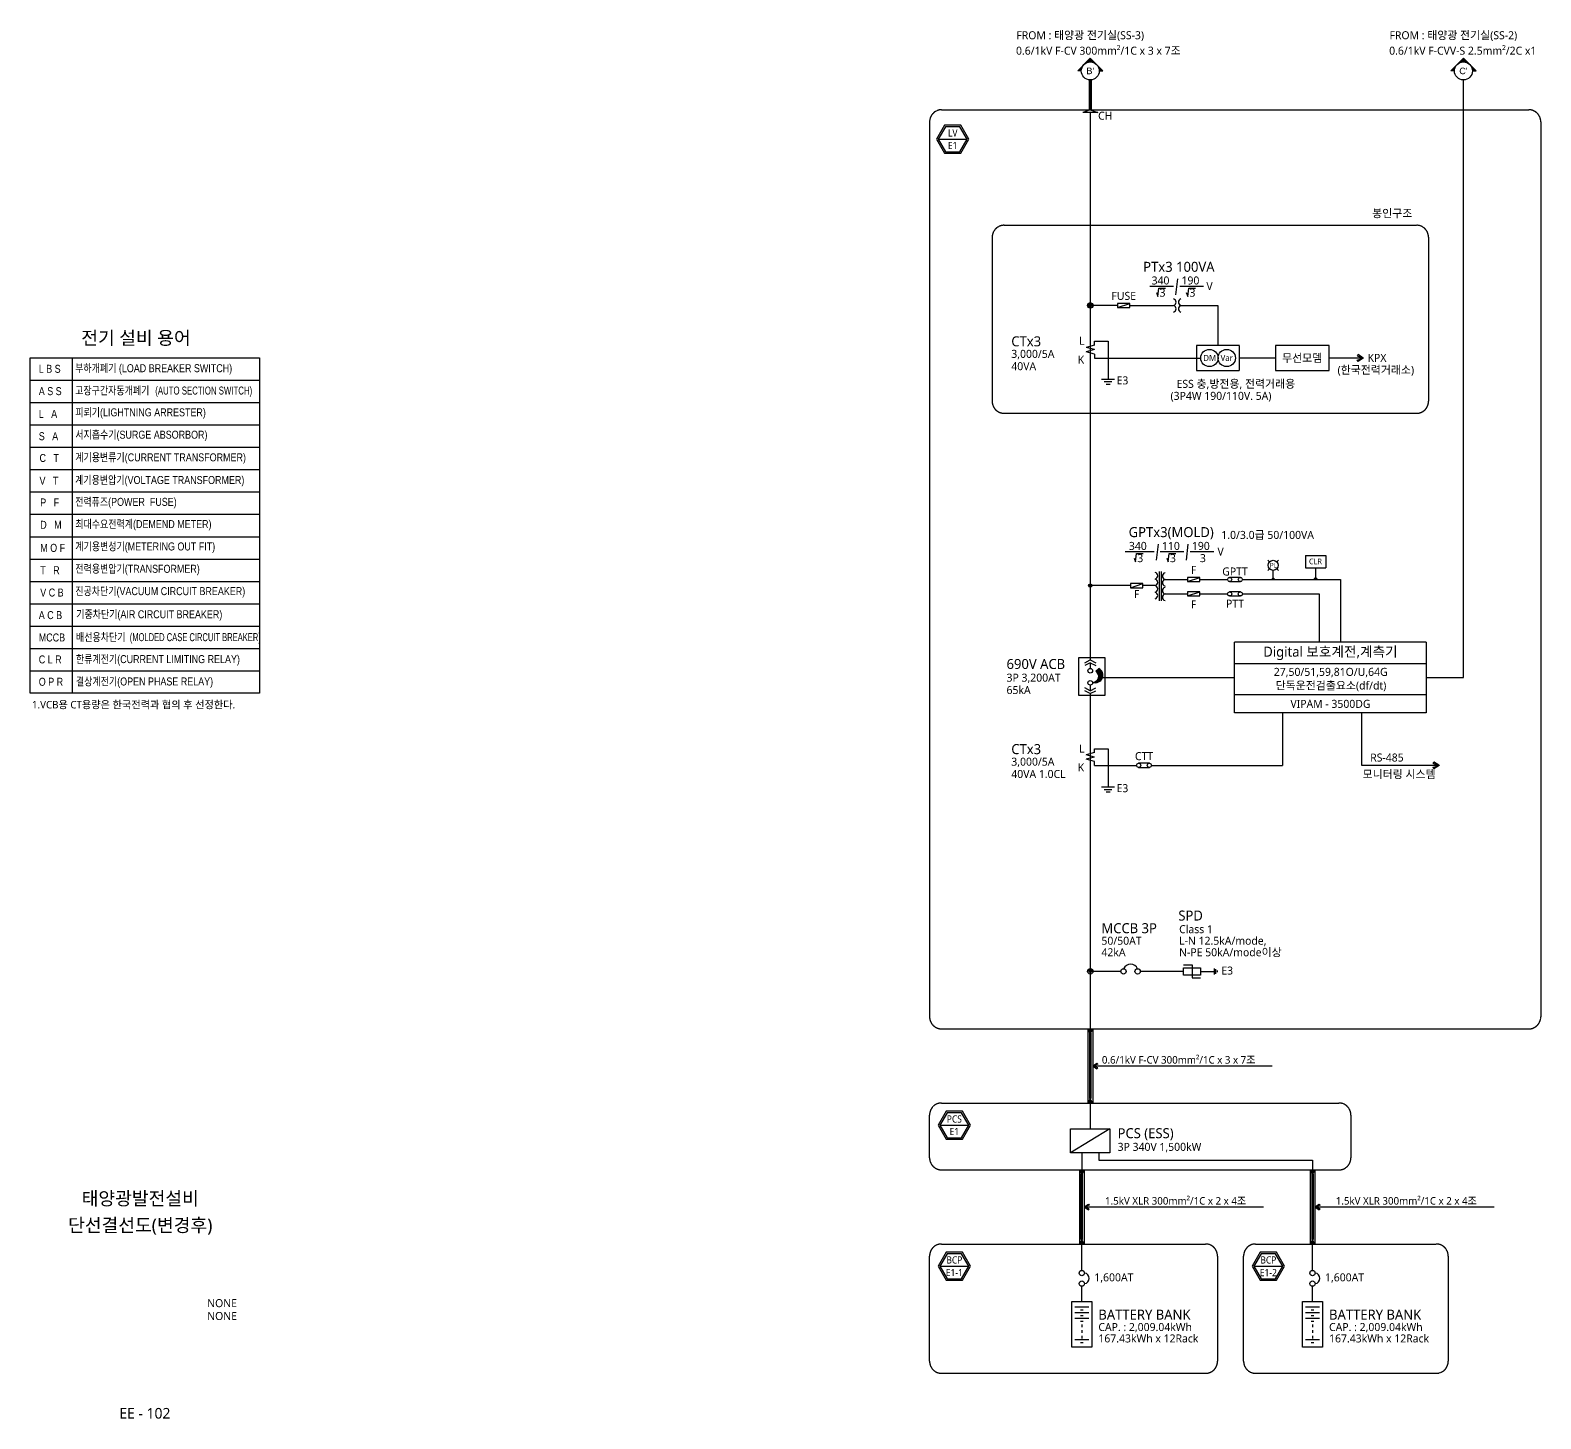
# Model space of a CAD drawing. Header units: millimetres. Extents: x 3366 to 510398, y 0 to 56757.
# Drawn here: x 250370 to 307003, y 3094 to 55143 of the extents above; entities that cross this region are included whole.
import ezdxf
from ezdxf.enums import TextEntityAlignment as Align

# ---------------------------------------------------------------- set-up
doc = ezdxf.new("R2010")
doc.units = ezdxf.units.MM
for name, pattern in [('C4', [19, 16, -1, 1, -1]), ('HIDDEN', [0.375, 0.25, -0.125]), ('LH2', [2.75, 2, -0.75])]:
    doc.linetypes.add(name, pattern=pattern)
for name, color, linetype in [('E-ELEC', 3, 'Continuous'), ('E-LINE', 4, 'Continuous'), ('E-TABL', 1, 'Continuous'), ('E-TEXT', 7, 'Continuous'), ('도면 TITLE', 4, 'Continuous')]:
    doc.layers.add(name, color=color, linetype=linetype)
doc.styles.add('aar', font='arial.ttf')
doc.styles.add('arial', font='arial.ttf')
doc.styles.add('MG', font='malgun.ttf')

msp = doc.modelspace()

# ---------------------------------------------------------------- hatches: boundary and pattern name
at = {"layer": 'E-ELEC'}
msp.add_hatch(color=256, dxfattribs=at).paths.add_polyline_path([(290428.4, 31223), (290323.4, 31118, -0.7207592), (290218.5, 30698.1, 0.9260311)])
at = {"layer": 'E-LINE'}
for points in [[(290113.5, 17552.1), (290022.6, 17709.6), (290204.4, 17709.6)], [(290113.5, 15088.2), (290022.6, 14930.7), (290204.4, 14930.7)], [(289795.7, 12267.3), (289704.8, 12424.8), (289886.7, 12424.8)], [(298444.8, 12267.3), (298353.9, 12424.8), (298535.7, 12424.8)], [(289795.7, 9803.4), (289704.8, 9645.9), (289886.7, 9645.9)], [(298444.8, 9803.4), (298353.9, 9645.9), (298535.7, 9645.9)]]:
    msp.add_hatch(color=256, dxfattribs=at).paths.add_polyline_path(points)

# ---------------------------------------------------------------- linework, layer by layer
at = {"layer": 'E-ELEC'}
for p, q in [((289640.4, 53616.8), (290113.5, 54096.7)), ((290586.6, 53616.8), (290113.5, 54096.7)), ((303630.2, 53616.8), (304103.3, 54096.7)), ((304576.3, 53616.8), (304103.3, 54096.7)), ((289776.5, 53616.8), (289640.4, 53616.8)), ((290450.5, 53616.8), (290586.6, 53616.8)), ((303766.2, 53616.8), (303630.2, 53616.8)), ((304440.3, 53616.8), (304576.3, 53616.8)), ((291138.4, 44900.3), (291138.4, 44748.3)), ((291594.4, 44900.3), (291138.4, 44900.3)), ((291138.4, 44748.3), (291594.4, 44748.3)), ((291594.4, 44748.3), (291594.4, 44900.3)), ((290533.8, 42068.6), (291025, 42068.6)), ((290632, 41972.3), (290926.7, 41972.3)), ((290705.7, 41876), (290853.1, 41876)), ((298182.7, 35457), (298182.7, 34995.6)), ((298182.7, 35457), (298937.9, 35457)), ((298937.9, 35457), (298937.9, 34995.6)), ((292692.9, 34849.6), (292692.9, 33748.2)), ((292766, 34849.6), (292766, 33748.2)), ((293759.1, 34631), (293759.1, 34479)), ((294215.1, 34631), (293759.1, 34631)), ((294215.1, 34479), (294215.1, 34631)), ((295738.7, 34631), (295338, 34631)), ((296971.5, 34555), (296971.5, 34896.8)), ((298182.7, 34995.6), (298937.9, 34995.6)), ((298560.3, 34995.6), (298560.3, 34555)), ((291624.8, 34399.5), (291624.8, 34247.5)), ((292080.8, 34399.5), (291624.8, 34399.5)), ((291624.8, 34247.5), (292080.8, 34247.5)), ((292080.8, 34247.5), (292080.8, 34399.5)), ((293759.1, 34479), (294215.1, 34479)), ((293759.1, 34087.6), (293759.1, 33935.6)), ((294215.1, 34087.6), (293759.1, 34087.6)), ((294215.1, 33935.6), (294215.1, 34087.6)), ((295338, 34479), (295738.7, 34479)), ((295738.7, 34087.6), (295338, 34087.6)), ((293759.1, 33935.6), (294215.1, 33935.6)), ((295338, 33935.6), (295738.7, 33935.6)), ((289903.6, 31432.9), (290113.5, 31537.9)), ((290113.5, 31432.9), (289903.6, 31328)), ((290113.5, 31537.9), (290323.4, 31432.9)), ((290113.5, 31432.9), (290113.5, 31223)), ((290113.5, 31432.9), (290323.4, 31328)), ((290323.4, 31118), (290428.4, 31223)), ((290113.5, 30593.2), (290113.5, 30383.2)), ((290113.5, 30383.2), (289903.6, 30488.2)), ((290113.5, 30278.3), (289903.6, 30383.2)), ((290113.5, 30383.2), (290323.4, 30488.2)), ((290113.5, 30278.3), (290323.4, 30383.2)), ((292327.2, 27663.5), (291926.5, 27663.5)), ((291926.5, 27511.5), (292327.2, 27511.5)), ((290533.8, 26783.5), (291025, 26783.5)), ((290632, 26687.2), (290926.7, 26687.2)), ((290705.7, 26590.8), (290853.1, 26590.8)), ((291259.5, 19863.5), (290113.5, 19863.5)), ((293607.8, 19863.5), (291989.2, 19863.5)), ((294247.9, 19863.5), (294764.2, 19863.5)), ((294764.2, 19748.4), (294764.2, 19978.7)), ((294821.8, 19777.2), (294821.8, 19949.9)), ((294879.4, 19834.7), (294879.4, 19892.3)), ((290851.8, 13956.8), (289375.2, 13065.5)), ((289422.1, 5780.6), (289422.1, 7488.7)), ((289422.1, 7488.7), (290169.4, 7488.7)), ((290169.4, 7488.7), (290169.4, 5780.6)), ((298071.1, 5780.6), (298071.1, 7488.7)), ((298071.1, 7488.7), (298818.4, 7488.7)), ((298818.4, 7488.7), (298818.4, 5780.6)), ((290062.6, 7275.2), (289528.8, 7275.2)), ((290062.6, 7061.7), (289528.8, 7061.7)), ((290062.6, 6848.2), (289528.8, 6848.2)), ((289849.1, 7168.5), (289742.4, 7168.5)), ((289849.1, 6954.9), (289742.4, 6954.9)), ((298711.7, 7275.2), (298177.9, 7275.2)), ((298711.7, 7061.7), (298177.9, 7061.7)), ((298711.7, 6848.2), (298177.9, 6848.2)), ((298498.2, 7168.5), (298391.4, 7168.5)), ((298498.2, 6954.9), (298391.4, 6954.9)), ((289849.1, 6741.4), (289742.4, 6741.4)), ((289795.7, 6634.7), (289795.7, 6527.9)), ((289795.7, 6421.2), (289795.7, 6314.4)), ((298498.2, 6741.4), (298391.4, 6741.4)), ((298444.8, 6634.7), (298444.8, 6527.9)), ((298444.8, 6421.2), (298444.8, 6314.4)), ((290169.4, 5780.6), (289422.1, 5780.6)), ((290062.6, 6047.5), (289528.8, 6047.5)), ((289849.1, 5940.7), (289742.4, 5940.7)), ((289795.7, 6207.6), (289795.7, 6100.9)), ((298818.4, 5780.6), (298071.1, 5780.6)), ((298711.7, 6047.5), (298177.9, 6047.5)), ((298498.2, 5940.7), (298391.4, 5940.7)), ((298444.8, 6207.6), (298444.8, 6100.9))]:
    msp.add_line(p, q, dxfattribs=at)
at = {"layer": 'E-ELEC', "linetype": 'Continuous'}
for p, q in [((290114.5, 52160.6), (289831.3, 52053.4)), ((290395.7, 52053.4), (289831.3, 52053.4)), ((291138.4, 44748.3), (291594.4, 44900.3)), ((296835.6, 35215.8), (296772.1, 35277.4)), ((297167.1, 35277.4), (297105.5, 35217.7)), ((293759.1, 34479), (294215.1, 34631)), ((296834.8, 34955.5), (296772.1, 34894.7)), ((297167.1, 34894.7), (297106.3, 34953.5)), ((291624.8, 34247.5), (292080.8, 34399.5)), ((293759.1, 33935.6), (294215.1, 34087.6))]:
    msp.add_line(p, q, dxfattribs=at)
at = {"layer": 'E-ELEC', "ltscale": 10}
for p, q in [((293607.8, 20107.3), (293927.8, 20107.3)), ((293927.8, 20107.3), (293927.8, 19619.7)), ((293927.8, 19619.7), (294247.9, 19619.7))]:
    msp.add_line(p, q, dxfattribs=at)
at = {"layer": 'E-ELEC', "linetype": 'Continuous'}
msp.add_lwpolyline([(290112.5, 52160.6), (290395.7, 52053.4)], dxfattribs=at)
for points in [[(290173.8, 44824.3, 120.6, 120.6, 1), (290053.2, 44824.3, 0, 0, 0)], [(290173.8, 19863.5, 120.6, 120.6, 1), (290053.2, 19863.5, 0, 0, 0)]]:
    msp.add_lwpolyline(points, format="xyseb", dxfattribs=at)
at = {"layer": 'E-ELEC'}
for points, const_width in [([(296938.1, 34555, -1), (297004.8, 34555, -1)], 66.7), ([(298600.3, 34555, 1), (298520.3, 34555)], 80), ([(290153.5, 34323.5, 1), (290073.5, 34323.5)], 80)]:
    msp.add_lwpolyline(points, format="xyb", dxfattribs=dict(at, const_width=const_width))
at = {"layer": 'E-ELEC', "ltscale": 10}
msp.add_lwpolyline([(293607.8, 20000.9), (294247.9, 20000.9), (294247.9, 19726.2), (293607.8, 19726.2)], close=True, dxfattribs=at)
at = {"layer": 'E-ELEC'}
msp.add_lwpolyline([(289375.2, 13956.8), (290851.8, 13956.8), (290851.8, 13065.5), (289375.2, 13065.5)], close=True, dxfattribs=at)
at = {"layer": 'E-ELEC', "linetype": 'Continuous'}
for centre, radius in [((290113.5, 53616.8), 337), ((304103.3, 53616.8), 337), ((296971.5, 35085.2), 188.5)]:
    msp.add_circle(centre, radius, dxfattribs=at)
at = {"layer": 'E-ELEC'}
for centre, radius in [((290113.5, 44824.3), 100.8), ((290113.5, 44824.3), 67.9), ((290113.5, 44824.3), 40.3), ((294579.3, 42856), 324.1), ((295227.5, 42856), 324.1), ((295338, 34555), 76), ((295738.7, 34555), 76), ((290113.5, 34323.5), 53.5), ((295338, 34011.6), 76), ((295738.7, 34011.6), 76), ((290113.5, 31135.5), 87.5), ((290113.5, 30680.7), 87.5), ((291926.5, 27587.5), 76), ((292327.2, 27587.5), 76), ((290113.5, 19863.5), 100.8), ((290113.5, 19863.5), 40.3), ((291359.7, 19863.5), 100.3), ((291889, 19863.5), 100.3), ((289795.7, 8555.8), 100.3), ((298444.8, 8555.8), 100.3), ((289795.7, 8159.7), 100.3), ((298444.8, 8159.7), 100.3)]:
    msp.add_circle(centre, radius, dxfattribs=at)
for centre, radius, start, end in [((293204.5, 44947.9), 127.4, 284.17223, 75.82777), ((293204.5, 44700.8), 127.4, 284.17223, 75.82777), ((293543.5, 44947.9), 127.4, 104.17223, 255.82777), ((293543.5, 44700.8), 127.4, 104.17223, 255.82777), ((292512.6, 34694.2), 127.4, 284.17223, 75.82777), ((292512.6, 34447.1), 127.4, 284.17223, 75.82777), ((292946.3, 34678.6), 127.4, 104.17223, 255.82777), ((292946.3, 34431.5), 127.4, 104.17223, 255.82777), ((292512.6, 34200), 127.4, 284.17223, 75.82777), ((292512.6, 33952.9), 127.4, 284.17223, 75.82777), ((292946.3, 34135.1), 127.4, 104.17223, 255.82777), ((292946.3, 33888), 127.4, 104.17223, 255.82777), ((290303.3, 30968.7), 283.5, 252.5973, 63.79989), ((290201, 30925.6), 228.1, 274.39871, 57.52881), ((291624.4, 19851.7), 287.4, 22.9493, 157.0507), ((289871.8, 8357.8), 199.5, 276.97298, 83.02702), ((298520.8, 8357.8), 199.5, 276.97298, 83.02702)]:
    msp.add_arc(centre, radius, start, end, dxfattribs=at)
for points in [[(289640.4, 53616.8), (289776.5, 53616.8), (289867.6, 53847.2)], [(289879.5, 53859.3), (290113.5, 53953.8), (290113.5, 54096.7)], [(290347.5, 53859.3), (290113.5, 53953.8), (290113.5, 54096.7)], [(290586.6, 53616.8), (290450.5, 53616.8), (290359.4, 53847.2)], [(303630.2, 53616.8), (303766.2, 53616.8), (303857.3, 53847.2)], [(303869.2, 53859.3), (304103.3, 53953.8), (304103.3, 54096.7)], [(304337.3, 53859.3), (304103.3, 53953.8), (304103.3, 54096.7)], [(304576.3, 53616.8), (304440.3, 53616.8), (304349.2, 53847.2)]]:
    msp.add_solid(points, dxfattribs=at)
at = {"layer": 'E-LINE'}
for p, q in [((291138.4, 44824.3), (290113.5, 44824.3)), ((291594.4, 44824.3), (293235.7, 44824.3)), ((293512.3, 44824.3), (294898.8, 44824.3)), ((290267.5, 43337.8), (289959.5, 43253.4)), ((290267.5, 43168.9), (289959.5, 43253.4)), ((290267.5, 43168.9), (289959.5, 43084.4)), ((290267.5, 42999.9), (289959.5, 43084.4)), ((290267.5, 43337.8), (290267.5, 43490.3)), ((290267.5, 43490.3), (290779.4, 43490.3)), ((290779.4, 43490.3), (290779.4, 42068.6)), ((290267.5, 42994), (290267.5, 42856)), ((290267.5, 42856), (294255.2, 42856)), ((292915.1, 34555), (293759.1, 34555)), ((294215.1, 34555), (295262, 34555)), ((295814.7, 34555), (299490.9, 34555)), ((299490.9, 34555), (299490.9, 32210.3)), ((291624.8, 34323.5), (290113.5, 34323.5)), ((292543.8, 34323.5), (292080.8, 34323.5)), ((292915.1, 34011.6), (293759.1, 34011.6)), ((294215.1, 34011.6), (295262, 34011.6)), ((295814.7, 34011.6), (298695.5, 34011.6)), ((298695.5, 34011.6), (298695.5, 32210.3)), ((290267.5, 28069.3), (289959.5, 27984.9)), ((290267.5, 27900.4), (289959.5, 27984.9)), ((290267.5, 27900.4), (289959.5, 27815.9)), ((290267.5, 27731.4), (289959.5, 27815.9)), ((290267.5, 28069.3), (290267.5, 28205.2)), ((290267.5, 28205.2), (290779.4, 28205.2)), ((290779.4, 28205.2), (290779.4, 26783.5)), ((290267.5, 27587.5), (290267.5, 27731.4)), ((290113.5, 14930.7), (290113.5, 13956.8)), ((289795.7, 13065.5), (289795.7, 12424.8)), ((289795.7, 7488.7), (289795.7, 8059.4)), ((298444.8, 7488.7), (298444.8, 8059.4))]:
    msp.add_line(p, q, dxfattribs=at)
at = {"layer": 'E-LINE', "linetype": 'Continuous'}
for p, q in [((297315.7, 29551), (297315.7, 27587.5)), ((290267.5, 27587.5), (291850.5, 27587.5)), ((292403.2, 27587.5), (297315.7, 27587.5))]:
    msp.add_line(p, q, dxfattribs=at)
at = {"layer": 'E-LINE', "const_width": 130}
msp.add_lwpolyline([(290113.5, 53279.7), (290113.5, 52160.2)], dxfattribs=at)
at = {"layer": 'E-LINE'}
for points in [[(290113.5, 52053.4), (290113.5, 31537.9)], [(290113.5, 30278.3), (290113.5, 17709.6)], [(290431.3, 13065.5), (290431.3, 12793.7), (298444.8, 12793.7), (298444.8, 12424.8)]]:
    msp.add_lwpolyline(points, dxfattribs=at)
at = {"layer": 'E-LINE', "ltscale": 2}
for points in [[(294898.8, 44824.3), (294898.8, 43328)], [(289795.7, 8656.1), (289795.7, 9645.9)], [(298444.8, 8656.1), (298444.8, 9645.9)]]:
    msp.add_lwpolyline(points, dxfattribs=at)
at = {"layer": 'E-LINE'}
for points in [[(290113.5, 17552.1), (290022.6, 17709.6), (290204.4, 17709.6)], [(290113.5, 15088.2), (290022.6, 14930.7), (290204.4, 14930.7)], [(289795.7, 12267.3), (289704.8, 12424.8), (289886.7, 12424.8)], [(298444.8, 12267.3), (298353.9, 12424.8), (298535.7, 12424.8)], [(289795.7, 9803.4), (289704.8, 9645.9), (289886.7, 9645.9)], [(298444.8, 9803.4), (298353.9, 9645.9), (298535.7, 9645.9)]]:
    msp.add_lwpolyline(points, close=True, dxfattribs=at)
at = {"layer": 'E-LINE', "ltscale": 0.9, "const_width": 100, "flags": 128}
msp.add_lwpolyline([(290113.5, 17552.1), (290113.5, 15088.2)], dxfattribs=at)
at = {"layer": 'E-LINE', "linetype": 'HIDDEN', "ltscale": 7, "const_width": 100, "flags": 128}
for points in [[(289795.7, 12267.3), (289795.7, 9803.4)], [(298444.8, 12267.3), (298444.8, 9803.4)]]:
    msp.add_lwpolyline(points, dxfattribs=at)
at = {"layer": 'E-LINE'}
msp.add_circle((290113.5, 34323.5), 63, dxfattribs=at)
at = {"layer": 'E-TABL', "linetype": 'C4'}
for p, q in [((284538.1, 52160.6), (306552.8, 52160.6)), ((284088.1, 51710.6), (284088.1, 18159.6)), ((307002.8, 51710.6), (307002.8, 18159.6)), ((286883.9, 47830.6), (302344.5, 47830.6)), ((286433.9, 47380.6), (286433.9, 41234.6)), ((302794.5, 47380.6), (302794.5, 41234.6)), ((286883.9, 40784.6), (302344.5, 40784.6)), ((284538.1, 17709.6), (306552.8, 17709.6)), ((284538.1, 14930.7), (299434.4, 14930.7)), ((284538.1, 12424.8), (299434.4, 12424.8)), ((284538.1, 9645.9), (294433.9, 9645.9)), ((296311.1, 9645.9), (303082.9, 9645.9)), ((294883.9, 9195.9), (294883.9, 5250)), ((303532.9, 9195.9), (303532.9, 5250)), ((284538.1, 4800), (294433.9, 4800)), ((296311.1, 4800), (303082.9, 4800))]:
    msp.add_line(p, q, dxfattribs=at)
at = {"layer": 'E-TABL', "linetype": 'Continuous'}
for p, q in [((284411.8, 51056), (285500.8, 51056)), ((284472.8, 14096.5), (285561.8, 14096.5))]:
    msp.add_line(p, q, dxfattribs=at)
at = {"layer": 'E-TABL'}
for p, q in [((251938.9, 42861.6), (251938.9, 30294.8)), ((300157.5, 42982.7), (300114.3, 42939.5)), ((300114.3, 42939.5), (300346.6, 42856)), ((300114.3, 42772.6), (300346.6, 42856)), ((300157.5, 42729.3), (300114.3, 42772.6)), ((300346.6, 42856), (300157.5, 42982.7)), ((300346.6, 42856), (300157.5, 42729.3)), ((250370.5, 42023.8), (258970.5, 42023.8)), ((250370.5, 41186), (258970.5, 41186)), ((250370.5, 40348.2), (258970.5, 40348.2)), ((250370.5, 39510.4), (258970.5, 39510.4)), ((250370.5, 38672.7), (258970.5, 38672.7)), ((250370.5, 37834.9), (258970.5, 37834.9)), ((250370.5, 36997.1), (258970.5, 36997.1)), ((250370.5, 36159.3), (258970.5, 36159.3)), ((250370.5, 35321.5), (258970.5, 35321.5)), ((250370.5, 34483.7), (258970.5, 34483.7)), ((250370.5, 33645.9), (258970.5, 33645.9)), ((250370.5, 32808.2), (258970.5, 32808.2)), ((250370.5, 31970.4), (258970.5, 31970.4)), ((302708.3, 32210.3), (302708.3, 29551)), ((250370.5, 31132.6), (258970.5, 31132.6)), ((302708.3, 30235.4), (295518.2, 30235.4)), ((290204.4, 16320.1), (296929, 16320.1)), ((289886.7, 11035.4), (296611.2, 11035.4)), ((298535.7, 11035.4), (305260.3, 11035.4))]:
    msp.add_line(p, q, dxfattribs=at)
at = {"layer": 'E-TABL', "linetype": 'LH2'}
for p, q in [((297051.1, 42856), (295705.1, 42856)), ((300346.6, 42856), (299064.7, 42856)), ((290542.2, 30880.7), (295518.2, 30880.7)), ((300290.9, 27587.5), (300290.9, 29551)), ((303193.9, 27587.5), (300290.9, 27587.5)), ((303004.8, 27714.2), (302961.6, 27671)), ((302961.6, 27671), (303193.9, 27587.5)), ((302961.6, 27504.1), (303193.9, 27587.5)), ((303004.8, 27460.8), (302961.6, 27504.1)), ((303193.9, 27587.5), (303004.8, 27714.2)), ((303193.9, 27587.5), (303004.8, 27460.8)), ((290022.6, 17709.6), (290022.6, 14930.7)), ((290204.4, 17709.6), (290204.4, 14930.7)), ((289704.8, 12424.8), (289704.8, 9645.9)), ((289886.7, 12424.8), (289886.7, 9645.9)), ((298353.9, 12424.8), (298353.9, 9645.9)), ((298535.7, 12424.8), (298535.7, 9645.9))]:
    msp.add_line(p, q, dxfattribs=at)
at = {"layer": 'E-TABL', "color": 7, "linetype": 'Continuous'}
for p, q in [((284472.8, 8811.8), (285561.8, 8811.8)), ((296245.8, 8811.8), (297334.8, 8811.8))]:
    msp.add_line(p, q, dxfattribs=at)
at = {"layer": 'E-TABL', "linetype": 'LH2'}
msp.add_lwpolyline([(302708.3, 30880.7), (304103.3, 30880.7), (304103.3, 53279.7)], dxfattribs=at)
at = {"layer": 'E-TABL', "color": 7, "linetype": 'Continuous'}
for points in [[(284653, 51581.4), (284349.6, 51056), (284653, 50530.7), (285259.6, 50530.7), (285562.9, 51056), (285259.6, 51581.4)], [(284714, 14621.9), (284410.6, 14096.5), (284714, 13571.1), (285320.6, 13571.1), (285623.9, 14096.5), (285320.6, 14621.9)], [(284714, 9337.1), (284410.6, 8811.8), (284714, 8286.4), (285320.6, 8286.4), (285623.9, 8811.8), (285320.6, 9337.1)], [(296487, 9337.1), (296183.7, 8811.8), (296487, 8286.4), (297093.6, 8286.4), (297397, 8811.8), (297093.6, 9337.1)]]:
    msp.add_lwpolyline(points, close=True, dxfattribs=at)
at = {"layer": 'E-TABL', "linetype": 'Continuous'}
for points in [[(284684.1, 51527.6), (284411.8, 51056), (284684.1, 50584.5), (285228.5, 50584.5), (285500.8, 51056), (285228.5, 51527.6)], [(289685, 31628), (290662.4, 31628), (290662.4, 30205.4), (289685, 30205.4)], [(284745.1, 14568.1), (284472.8, 14096.5), (284745.1, 13625), (285289.5, 13625), (285561.8, 14096.5), (285289.5, 14568.1)], [(284745.1, 9283.3), (284472.8, 8811.8), (284745.1, 8340.2), (285289.5, 8340.2), (285561.8, 8811.8), (285289.5, 9283.3)], [(296518.1, 9283.3), (296245.8, 8811.8), (296518.1, 8340.2), (297062.6, 8340.2), (297334.8, 8811.8), (297062.6, 9283.3)]]:
    msp.add_lwpolyline(points, close=True, dxfattribs=at)
at = {"layer": 'E-TABL', "linetype": 'LH2'}
msp.add_lwpolyline([(295705.1, 43328), (294092.6, 43328), (294092.6, 42384.1), (295705.1, 42384.1)], close=True, dxfattribs=at)
at = {"layer": 'E-TABL'}
for points in [[(299064.7, 43328), (297051.1, 43328), (297051.1, 42384.1), (299064.7, 42384.1)], [(250370.5, 42861.6), (258970.5, 42861.6), (258970.5, 30294.8), (250370.5, 30294.8)]]:
    msp.add_lwpolyline(points, close=True, dxfattribs=at)
for points in [[(302708.3, 32210.3), (295518.2, 32210.3)], [(302708.3, 29551), (295518.2, 29551), (295518.2, 32210.3)], [(295518.2, 31408.6), (302708.3, 31408.6)]]:
    msp.add_lwpolyline(points, dxfattribs=at)
at = {"layer": 'E-TABL', "elevation": 0}
for points in [[(290394.1, 16388.3), (290204.4, 16320.1), (290358.8, 16423.6)], [(290204.4, 16320.1), (290358.8, 16216.7), (290394.1, 16252)], [(290076.4, 11103.5), (289886.7, 11035.4), (290041.1, 11138.8)], [(289886.7, 11035.4), (290041.1, 10931.9), (290076.4, 10967.2)], [(298725.4, 11103.5), (298535.7, 11035.4), (298690.1, 11138.8)], [(298535.7, 11035.4), (298690.1, 10931.9), (298725.4, 10967.2)]]:
    msp.add_lwpolyline(points, close=True, dxfattribs=at)
at = {"layer": 'E-TABL', "linetype": 'C4'}
for points in [[(284088.1, 12874.8), (284088.1, 14480.7)], [(299884.4, 14480.7), (299884.4, 12874.8)], [(284088.1, 5250), (284088.1, 9195.9)], [(295861.1, 5250), (295861.1, 9195.9)]]:
    msp.add_lwpolyline(points, dxfattribs=at)
for centre, start, end in [((284538.1, 51710.6), 90, 180), ((306552.8, 51710.6), 0, 90), ((286883.9, 47380.6), 90, 180), ((302344.5, 47380.6), 0, 90), ((286883.9, 41234.6), 180, 270), ((302344.5, 41234.6), 270, 0), ((284538.1, 18159.6), 180, 270), ((284538.1, 14480.7), 90, 180), ((299434.4, 14480.7), 0, 90), ((284538.1, 12874.8), 180, 270), ((299434.4, 12874.8), 270, 0), ((284538.1, 9195.9), 90, 180), ((294433.9, 9195.9), 0, 90), ((296311.1, 9195.9), 90, 180), ((303082.9, 9195.9), 0, 90), ((284538.1, 5250), 180, 270), ((294433.9, 5250), 270, 0), ((296311.1, 5250), 180, 270), ((303082.9, 5250), 270, 0)]:
    msp.add_arc(centre, 450, start, end, dxfattribs=at)
at = {"layer": 'E-TABL', "linetype": 'C4', "ltscale": 1.5}
msp.add_arc((306552.8, 18159.6), 450, 270, 0, dxfattribs=at)
at = {"layer": 'E-TEXT'}
for p, q in [((292344.8, 45547.6), (293236.5, 45547.6)), ((293385.2, 45824.5), (293312.3, 45227.1)), ((293466.8, 45547.6), (294358.5, 45547.6)), ((292653.2, 35873.9), (292580.3, 35276.6)), ((293775.2, 35873.9), (293702.3, 35276.6)), ((291417, 35597.1), (292504.5, 35597.1)), ((292734.8, 35597.1), (293626.5, 35597.1)), ((293856.8, 35597.1), (294748.5, 35597.1))]:
    msp.add_line(p, q, dxfattribs=at)
for points in [[(292589.8, 45308.7), (292642.3, 45163), (292683.1, 45477.7), (292930.9, 45477.7)], [(293711.8, 45308.7), (293764.3, 45163), (293805.1, 45477.7), (294052.9, 45477.7)], [(291755.2, 35358.2), (291807.6, 35212.5), (291848.5, 35527.2), (292096.3, 35527.2)], [(292979.8, 35358.2), (293032.2, 35212.5), (293073.1, 35527.2), (293320.9, 35527.2)]]:
    msp.add_lwpolyline(points, dxfattribs=at)

# ---------------------------------------------------------------- texts
at = {"layer": 'E-ELEC', "style": 'MG'}
for s, p in [('DM', (294350.1, 42747)), ('Var', (294998.4, 42747))]:
    msp.add_text(s, height=226.2, dxfattribs=at).set_placement(p)
for s, height, p in [('PL', 174.8, (296976.6, 34999.2)), ('CLR', 209.76, (298555, 35127.7))]:
    msp.add_text(s, height=height, dxfattribs=at).set_placement(p, align=Align.CENTER)
at = {"layer": 'E-TEXT', "style": 'MG'}
for s, height, p in [('FROM : 태양광 전기실(SS-3)', 300, (287342.4, 54804.5)), ('FROM : 태양광 전기실(SS-2)', 300, (301332.2, 54804.5)), ('0.6/1kV F-CV 300mm²/1C x 3 x 7조', 300, (287328.9, 54225.6)), ('0.6/1kV F-CVV-S 2.5mm²/2C x1', 300, (301318.6, 54225.6)), ('CH', 300, (290406, 51787.7)), ('PTx3 100VA', 375, (292097.3, 46087.1)), ('340', 300, (292410.1, 45613.2)), ('190', 300, (293532.2, 45613.2)), ('3', 300, (292710.5, 45155.9)), ('3', 300, (293832.5, 45155.9)), ('V', 300, (294465.8, 45402)), ('CTx3', 375, (287151.8, 43293.6)), ('(한국전력거래소)', 300, (299383.9, 42259.1)), ('KPX', 300, (300508.8, 42712.3)), ('340', 300, (291560.3, 35662.7)), ('110', 300, (292800.1, 35662.7)), ('190', 300, (293922.1, 35662.7)), ('V', 300, (294880.9, 35451.4)), ('3', 300, (291875.9, 35205.4)), ('3', 300, (293100.5, 35205.4)), ('3', 300, (294222.5, 35205.4)), ('690V ACB', 375, (286973.4, 31199.3)), ('1.VCB용 CT용량은 한국전력과 협의 후 선정한다.', 280, (250436.2, 29721.8)), ('CTx3', 375, (287151.8, 28008.5)), ('RS-485', 300, (300607.6, 27730.1)), ('모니터링 시스템', 300, (300323.7, 27106.1)), ('SPD', 375, (293414.9, 21769.8)), ('MCCB 3P', 375, (290530.9, 21296.3)), ('Class 1', 300, (293443.8, 21296.3)), ('L-N 12.5kA/mode,', 300, (293443.8, 20863.8)), ('N-PE 50kA/mode이상', 300, (293443.8, 20431.3)), ('E3', 300, (295026.2, 19746.1)), ('0.6/1kV F-CV 300mm²/1C x 3 x 7조', 280, (290547.9, 16408.2)), ('PCS (ESS)', 375, (291137.4, 13612.5)), ('1.5kV XLR 300mm²/1C x 2 x 4조', 280, (290666.3, 11123.4)), ('1.5kV XLR 300mm²/1C x 2 x 4조', 280, (299315.4, 11123.4)), ('1,600AT', 300, (290264.5, 8245.6)), ('1,600AT', 300, (298913.6, 8245.6)), ('BATTERY BANK', 375, (290415.6, 6810.7)), ('BATTERY BANK', 375, (299064.7, 6810.7)), ('CAP. : 2,009.04kWh', 300, (290416.1, 6383.6)), ('167.43kWh x 12Rack', 300, (290416.5, 5956.6)), ('CAP. : 2,009.04kWh', 300, (299065.1, 6383.6)), ('167.43kWh x 12Rack', 300, (299065.6, 5956.6))]:
    msp.add_text(s, height=height, dxfattribs=at).set_placement(p)
at = {"layer": 'E-TEXT'}
for s, height, style, p in [("B'", 245, 'aar', (290113.5, 53616.8)), ("C'", 245, 'aar', (304103.3, 53616.8)), ('FUSE', 300, 'MG', (291366.4, 45184.5)), ('GPTx3(MOLD)', 375, 'MG', (293146.5, 36291.4)), ('GPTT', 300, 'MG', (295538.3, 34854.2)), ('PTT', 300, 'MG', (295538.3, 33649.6)), ('Digital 보호계전,계측기', 375, 'MG', (299117.6, 31809.4)), ('27,50/51,59,81O/U,64G', 300, 'MG', (299126.5, 31066.5)), ('단독운전검출요소(df/dt)', 300, 'MG', (299136.6, 30571.6)), ('VIPAM - 3500DG', 300, 'MG', (299117.6, 29893.2)), ('CTT', 300, 'MG', (292126.8, 27933.2))]:
    msp.add_text(s, height=height, dxfattribs=dict(at, style=style)).set_placement(p, align=Align.MIDDLE)
at = {"layer": 'E-TEXT', "linetype": 'Continuous', "style": 'MG', "width": 0.9}
for s, p in [('LV', (284956.3, 51291.8)), ('E1', (284956.3, 50820.3)), ('PCS', (285017.3, 14332.3)), ('E1', (285017.3, 13860.8)), ('BCP', (285017.3, 9047.5)), ('BCP', (296790.3, 9047.5)), ('E1-1', (285017.3, 8576)), ('E1-2', (296790.3, 8576))]:
    msp.add_text(s, height=270, dxfattribs=at).set_placement(p, align=Align.MIDDLE)
at = {"layer": 'E-TEXT', "linetype": 'Continuous', "style": 'MG'}
for s, p in [('봉인구조', (300681.6, 48128)), ('3,000/5A', (287151.8, 42861.1)), ('40VA', (287151.8, 42398.7)), ('E3', (291098.9, 41867.7)), ('1.0/3.0급 50/100VA', (295025.5, 36074.8)), ('3P 3,200AT', (286973.4, 30724.6)), ('65kA', (286973.4, 30262.2)), ('3,000/5A', (287151.8, 27575.9)), ('40VA 1.0CL', (287151.8, 27113.5)), ('E3', (291098.9, 26582.5)), ('50/50AT', (290530.9, 20863.8)), ('42kA', (290530.9, 20431.3)), ('3P 340V 1,500kW', (291137.4, 13137.8))]:
    msp.add_text(s, height=300, dxfattribs=at).set_placement(p)
at = {"layer": 'E-TEXT', "color": 255, "linetype": 'Continuous', "ltscale": 2, "style": 'MG'}
msp.add_text('전기 설비 용어', height=500, dxfattribs=at).set_placement((252283.7, 43609.7), align=Align.MIDDLE_LEFT)
at = {"layer": 'E-TEXT', "style": 'MG'}
for s, p in [('L', (289898.1, 43351.7)), ('K', (289885.2, 42646.4)), ('L', (289898.1, 28066.5)), ('K', (289885.2, 27361.3))]:
    msp.add_text(s, height=300, dxfattribs=at).set_placement(p, align=Align.RIGHT)
for s, p in [('무선모뎀', (298057.9, 42856)), ('ESS 충,방전용, 전력거래용', (295571.7, 41887.4))]:
    msp.add_text(s, height=300, dxfattribs=at).set_placement(p, align=Align.MIDDLE_CENTER)
at = {"layer": 'E-TEXT', "style": 'arial'}
for s, width, p in [('L B S', 0.8, (250691.7, 42301.4)), ('부하개폐기 (LOAD BREAKER SWITCH)', 0.8, (252056.1, 42324.4)), ('A S S', 0.8, (250691.7, 41463.6)), ('고장구간자동개폐기', 0.8, (252056.1, 41486.7)), ('(AUTO SECTION SWITCH)', 0.7, (255058.5, 41486.7)), ('L   A', 0.8, (250691.7, 40613)), ('피뢰기(LIGHTNING ARRESTER)', 0.8, (252061.1, 40669.4)), ('S   A', 0.8, (250691.7, 39775.2)), ('서지흡수기(SURGE ABSORBOR)', 0.8, (252061.1, 39831.6)), ('C   T', 0.8, (250719.5, 38958.6)), ('계기용변류기(CURRENT TRANSFORMER)', 0.8, (252059, 38982)), ('V   T', 0.8, (250719.5, 38108)), ('계기용변압기(VOLTAGE TRANSFORMER)', 0.8, (252054.7, 38133.3)), ('P   F', 0.8, (250747.4, 37291.5)), ('전력퓨즈(POWER  FUSE)', 0.8, (252055.1, 37314.5)), ('최대수요전력계(DEMEND METER)', 0.8, (252061.1, 36480.8)), ('D   M', 0.8, (250747.4, 36453.7)), ('M O F', 0.8, (250747.4, 35590.3)), ('계기용변성기(METERING OUT FIT)', 0.8, (252061.1, 35643)), ('전력용변압기(TRANSFORMER)', 0.8, (252061.1, 34805.2)), ('T   R', 0.8, (250747.4, 34752.5)), ('V C B', 0.8, (250747.4, 33914.7)), ('진공차단기(VACUUM CIRCUIT BREAKER)', 0.8, (252061.1, 33967.4)), ('기중차단기(AIR CIRCUIT BREAKER)', 0.8, (252095.9, 33100)), ('A C B', 0.8, (250691.6, 33068.6)), ('MCCB', 0.8, (250691.6, 32230.8)), ('배선용차단기', 0.8, (252086, 32242.7)), ('(MOLDED CASE CIRCUIT BREAKER)', 0.65, (254102.6, 32242.7)), ('한류계전기(CURRENT LIMITING RELAY)', 0.8, (252086, 31419.7)), ('C L R', 0.8, (250691.6, 31407.9)), ('O P R', 0.8, (250691.6, 30570.1)), ('결상계전기(OPEN PHASE RELAY)', 0.8, (252086, 30581.9))]:
    msp.add_text(s, height=300, dxfattribs=dict(at, width=width)).set_placement(p)
at = {"layer": 'E-TEXT', "style": 'MG'}
msp.add_text('(3P4W 190/110V. 5A)', height=300, dxfattribs=at).set_placement((293120.8, 41437.4), align=Align.MIDDLE_LEFT)
at = {"layer": 'E-TEXT', "style": 'MG', "width": 0.9}
for p in [(293987.1, 34915.4), (291852.8, 34008.2), (293987, 33623.9)]:
    msp.add_text('F', height=300, dxfattribs=at).set_placement(p, align=Align.MIDDLE)
at = {"layer": '도면 TITLE', "style": 'MG'}
for s, height, p in [('태양광발전설비', 500, (254495, 11353)), ('단선결선도(변경후)', 500, (254495, 10350.6)), ('EE - 102', 400, (254670.5, 3300))]:
    msp.add_text(s, height=height, dxfattribs=at).set_placement(p, align=Align.MIDDLE_CENTER)
for p in [(258121.6, 7428.5), (258121.6, 6947)]:
    msp.add_text('NONE', height=300, dxfattribs=at).set_placement(p, align=Align.MIDDLE_RIGHT)

doc.saveas('drawing.dxf')
